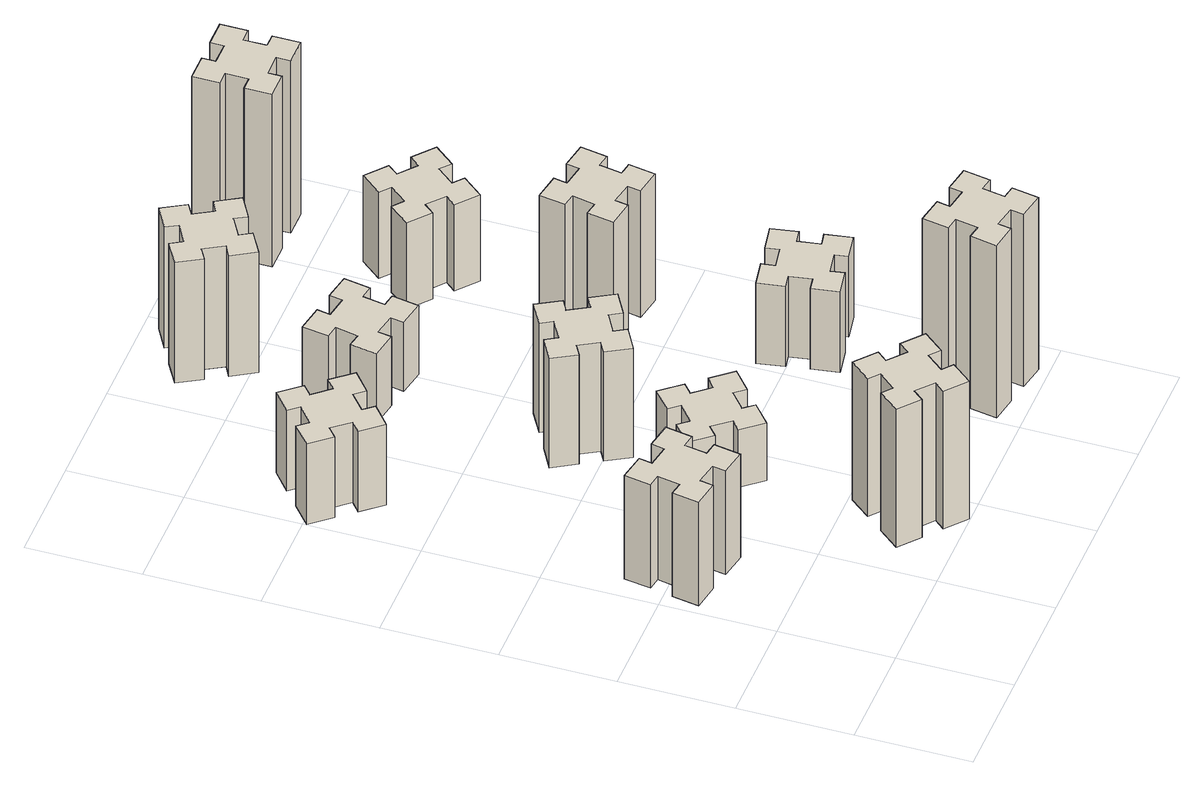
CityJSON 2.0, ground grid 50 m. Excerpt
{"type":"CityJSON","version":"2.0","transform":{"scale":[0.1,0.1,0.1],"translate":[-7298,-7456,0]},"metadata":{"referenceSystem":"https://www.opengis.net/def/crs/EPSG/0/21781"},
"CityObjects":{
"building1":{"type":"Building","attributes":{"class":"1000","function":"1000","usage":"1000","yearOfConstruction":2016,"roofType":"1000","measuredHeight":54,"storeysAboveGround":30,"storeysBelowGround":0},"geometry":[{"type":"Solid","lod":"1","boundaries":[[[[0,1,2,3,4,5,6,7,8,9,10,11,12,13,14,15,16,17,18,19]],[[17,16,20,21]],[[16,15,22,20]],[[15,14,23,22]],[[14,13,24,23]],[[13,12,25,24]],[[12,11,26,25]],[[11,10,27,26]],[[10,9,28,27]],[[9,8,29,28]],[[8,7,30,29]],[[7,6,31,30]],[[6,5,32,31]],[[5,4,33,32]],[[4,3,34,33]],[[3,2,35,34]],[[2,1,36,35]],[[1,0,37,36]],[[0,19,38,37]],[[19,18,39,38]],[[18,17,21,39]],[[24,25,26,27,28,29,30,31,32,33,34,35,36,37,38,39,21,20,22,23]]]]}]},
"building2":{"type":"Building","attributes":{"class":"1000","function":"1000","usage":"1000","yearOfConstruction":2016,"roofType":"1000","measuredHeight":72,"storeysAboveGround":30,"storeysBelowGround":0},"geometry":[{"type":"Solid","lod":"1","boundaries":[[[[40,41,42,43,44,45,46,47,48,49,50,51,52,53,54,55,56,57,58,59]],[[57,56,60,61]],[[56,55,62,60]],[[55,54,63,62]],[[54,53,64,63]],[[53,52,65,64]],[[52,51,66,65]],[[51,50,67,66]],[[50,49,68,67]],[[49,48,69,68]],[[48,47,70,69]],[[47,46,71,70]],[[46,45,72,71]],[[45,44,73,72]],[[44,43,74,73]],[[43,42,75,74]],[[42,41,76,75]],[[41,40,77,76]],[[40,59,78,77]],[[59,58,79,78]],[[58,57,61,79]],[[64,65,66,67,68,69,70,71,72,73,74,75,76,77,78,79,61,60,62,63]]]]}]},
"building3":{"type":"Building","attributes":{"class":"1000","function":"1000","usage":"1000","yearOfConstruction":2016,"roofType":"1000","measuredHeight":42,"storeysAboveGround":30,"storeysBelowGround":0},"geometry":[{"type":"Solid","lod":"1","boundaries":[[[[80,81,82,83,84,85,86,87,88,89,90,91,92,93,94,95,96,97,98,99]],[[97,96,100,101]],[[96,95,102,100]],[[95,94,103,102]],[[94,93,104,103]],[[93,92,105,104]],[[92,91,106,105]],[[91,90,107,106]],[[90,89,108,107]],[[89,88,109,108]],[[88,87,110,109]],[[87,86,111,110]],[[86,85,112,111]],[[85,84,113,112]],[[84,83,114,113]],[[83,82,115,114]],[[82,81,116,115]],[[81,80,117,116]],[[80,99,118,117]],[[99,98,119,118]],[[98,97,101,119]],[[104,105,106,107,108,109,110,111,112,113,114,115,116,117,118,119,101,100,102,103]]]]}]},
"building4":{"type":"Building","attributes":{"class":"1000","function":"1000","usage":"1000","yearOfConstruction":2016,"roofType":"1000","measuredHeight":30,"storeysAboveGround":30,"storeysBelowGround":0},"geometry":[{"type":"Solid","lod":"1","boundaries":[[[[120,121,122,123,124,125,126,127,128,129,130,131,132,133,134,135,136,137,138,139]],[[137,136,140,141]],[[136,135,142,140]],[[135,134,143,142]],[[134,133,144,143]],[[133,132,145,144]],[[132,131,146,145]],[[131,130,147,146]],[[130,129,148,147]],[[129,128,149,148]],[[128,127,150,149]],[[127,126,151,150]],[[126,125,152,151]],[[125,124,153,152]],[[124,123,154,153]],[[123,122,155,154]],[[122,121,156,155]],[[121,120,157,156]],[[120,139,158,157]],[[139,138,159,158]],[[138,137,141,159]],[[144,145,146,147,148,149,150,151,152,153,154,155,156,157,158,159,141,140,142,143]]]]}]},
"building5":{"type":"Building","attributes":{"class":"1000","function":"1000","usage":"1000","yearOfConstruction":2016,"roofType":"1000","measuredHeight":57,"storeysAboveGround":30,"storeysBelowGround":0},"geometry":[{"type":"Solid","lod":"1","boundaries":[[[[160,161,162,163,164,165,166,167,168,169,170,171,172,173,174,175,176,177,178,179]],[[177,176,180,181]],[[176,175,182,180]],[[175,174,183,182]],[[174,173,184,183]],[[173,172,185,184]],[[172,171,186,185]],[[171,170,187,186]],[[170,169,188,187]],[[169,168,189,188]],[[168,167,190,189]],[[167,166,191,190]],[[166,165,192,191]],[[165,164,193,192]],[[164,163,194,193]],[[163,162,195,194]],[[162,161,196,195]],[[161,160,197,196]],[[160,179,198,197]],[[179,178,199,198]],[[178,177,181,199]],[[184,185,186,187,188,189,190,191,192,193,194,195,196,197,198,199,181,180,182,183]]]]}]},
"building6":{"type":"Building","attributes":{"class":"1000","function":"1000","usage":"1000","yearOfConstruction":2016,"roofType":"1000","measuredHeight":36,"storeysAboveGround":30,"storeysBelowGround":0},"geometry":[{"type":"Solid","lod":"1","boundaries":[[[[200,201,202,203,204,205,206,207,208,209,210,211,212,213,214,215,216,217,218,219]],[[217,216,220,221]],[[216,215,222,220]],[[215,214,223,222]],[[214,213,224,223]],[[213,212,225,224]],[[212,211,226,225]],[[211,210,227,226]],[[210,209,228,227]],[[209,208,229,228]],[[208,207,230,229]],[[207,206,231,230]],[[206,205,232,231]],[[205,204,233,232]],[[204,203,234,233]],[[203,202,235,234]],[[202,201,236,235]],[[201,200,237,236]],[[200,219,238,237]],[[219,218,239,238]],[[218,217,221,239]],[[224,225,226,227,228,229,230,231,232,233,234,235,236,237,238,239,221,220,222,223]]]]}]},
"building7":{"type":"Building","attributes":{"class":"1000","function":"1000","usage":"1000","yearOfConstruction":2016,"roofType":"1000","measuredHeight":90,"storeysAboveGround":30,"storeysBelowGround":0},"geometry":[{"type":"Solid","lod":"1","boundaries":[[[[240,241,242,243,244,245,246,247,248,249,250,251,252,253,254,255,256,257,258,259]],[[257,256,260,261]],[[256,255,262,260]],[[255,254,263,262]],[[254,253,264,263]],[[253,252,265,264]],[[252,251,266,265]],[[251,250,267,266]],[[250,249,268,267]],[[249,248,269,268]],[[248,247,270,269]],[[247,246,271,270]],[[246,245,272,271]],[[245,244,273,272]],[[244,243,274,273]],[[243,242,275,274]],[[242,241,276,275]],[[241,240,277,276]],[[240,259,278,277]],[[259,258,279,278]],[[258,257,261,279]],[[264,265,266,267,268,269,270,271,272,273,274,275,276,277,278,279,261,260,262,263]]]]}]},
"building8":{"type":"Building","attributes":{"class":"1000","function":"1000","usage":"1000","yearOfConstruction":2016,"roofType":"1000","measuredHeight":63,"storeysAboveGround":30,"storeysBelowGround":0},"geometry":[{"type":"Solid","lod":"1","boundaries":[[[[280,281,282,283,284,285,286,287,288,289,290,291,292,293,294,295,296,297,298,299]],[[297,296,300,301]],[[296,295,302,300]],[[295,294,303,302]],[[294,293,304,303]],[[293,292,305,304]],[[292,291,306,305]],[[291,290,307,306]],[[290,289,308,307]],[[289,288,309,308]],[[288,287,310,309]],[[287,286,311,310]],[[286,285,312,311]],[[285,284,313,312]],[[284,283,314,313]],[[283,282,315,314]],[[282,281,316,315]],[[281,280,317,316]],[[280,299,318,317]],[[299,298,319,318]],[[298,297,301,319]],[[304,305,306,307,308,309,310,311,312,313,314,315,316,317,318,319,301,300,302,303]]]]}]},
"building9":{"type":"Building","attributes":{"class":"1000","function":"1000","usage":"1000","yearOfConstruction":2016,"roofType":"1000","measuredHeight":42,"storeysAboveGround":30,"storeysBelowGround":0},"geometry":[{"type":"Solid","lod":"1","boundaries":[[[[320,321,322,323,324,325,326,327,328,329,330,331,332,333,334,335,336,337,338,339]],[[337,336,340,341]],[[336,335,342,340]],[[335,334,343,342]],[[334,333,344,343]],[[333,332,345,344]],[[332,331,346,345]],[[331,330,347,346]],[[330,329,348,347]],[[329,328,349,348]],[[328,327,350,349]],[[327,326,351,350]],[[326,325,352,351]],[[325,324,353,352]],[[324,323,354,353]],[[323,322,355,354]],[[322,321,356,355]],[[321,320,357,356]],[[320,339,358,357]],[[339,338,359,358]],[[338,337,341,359]],[[344,345,346,347,348,349,350,351,352,353,354,355,356,357,358,359,341,340,342,343]]]]}]},
"building10":{"type":"Building","attributes":{"class":"1000","function":"1000","usage":"1000","yearOfConstruction":2016,"roofType":"1000","measuredHeight":66,"storeysAboveGround":30,"storeysBelowGround":0},"geometry":[{"type":"Solid","lod":"1","boundaries":[[[[360,361,362,363,364,365,366,367,368,369,370,371,372,373,374,375,376,377,378,379]],[[377,376,380,381]],[[376,375,382,380]],[[375,374,383,382]],[[374,373,384,383]],[[373,372,385,384]],[[372,371,386,385]],[[371,370,387,386]],[[370,369,388,387]],[[369,368,389,388]],[[368,367,390,389]],[[367,366,391,390]],[[366,365,392,391]],[[365,364,393,392]],[[364,363,394,393]],[[363,362,395,394]],[[362,361,396,395]],[[361,360,397,396]],[[360,379,398,397]],[[379,378,399,398]],[[378,377,381,399]],[[384,385,386,387,388,389,390,391,392,393,394,395,396,397,398,399,381,380,382,383]]]]}]},
"building11":{"type":"Building","attributes":{"class":"1000","function":"1000","usage":"1000","yearOfConstruction":2016,"roofType":"1000","measuredHeight":45,"storeysAboveGround":30,"storeysBelowGround":0},"geometry":[{"type":"Solid","lod":"1","boundaries":[[[[400,401,402,403,404,405,406,407,408,409,410,411,412,413,414,415,416,417,418,419]],[[417,416,420,421]],[[416,415,422,420]],[[415,414,423,422]],[[414,413,424,423]],[[413,412,425,424]],[[412,411,426,425]],[[411,410,427,426]],[[410,409,428,427]],[[409,408,429,428]],[[408,407,430,429]],[[407,406,431,430]],[[406,405,432,431]],[[405,404,433,432]],[[404,403,434,433]],[[403,402,435,434]],[[402,401,436,435]],[[401,400,437,436]],[[400,419,438,437]],[[419,418,439,438]],[[418,417,421,439]],[[424,425,426,427,428,429,430,431,432,433,434,435,436,437,438,439,421,420,422,423]]]]}]},
"building12":{"type":"Building","attributes":{"class":"1000","function":"1000","usage":"1000","yearOfConstruction":2016,"roofType":"1000","measuredHeight":90,"storeysAboveGround":30,"storeysBelowGround":0},"geometry":[{"type":"Solid","lod":"1","boundaries":[[[[440,441,442,443,444,445,446,447,448,449,450,451,452,453,454,455,456,457,458,459]],[[457,456,460,461]],[[456,455,462,460]],[[455,454,463,462]],[[454,453,464,463]],[[453,452,465,464]],[[452,451,466,465]],[[451,450,467,466]],[[450,449,468,467]],[[449,448,469,468]],[[448,447,470,469]],[[447,446,471,470]],[[446,445,472,471]],[[445,444,473,472]],[[444,443,474,473]],[[443,442,475,474]],[[442,441,476,475]],[[441,440,477,476]],[[440,459,478,477]],[[459,458,479,478]],[[458,457,461,479]],[[464,465,466,467,468,469,470,471,472,473,474,475,476,477,478,479,461,460,462,463]]]]}]}
},
"vertices":[
[345,917,0],[362,1015,0],[421,1005,0],[442,1123,0],[324,1144,0],[314,1085,0],[215,1102,0],[226,1161,0],[107,1182,0],[87,1064,0],[146,1054,0],[128,955,0],[69,966,0],[48,847,0],[167,827,0],[177,886,0],[275,868,0],[265,809,0],[383,788,0],[404,907,0],[275,868,540],[265,809,540],[177,886,540],[167,827,540],[48,847,540],[69,966,540],[128,955,540],[146,1054,540],[87,1064,540],[107,1182,540],[226,1161,540],[215,1102,540],[314,1085,540],[324,1144,540],[442,1123,540],[421,1005,540],[362,1015,540],[345,917,540],[404,907,540],[383,788,540],
[776,193,0],[853,129,0],[814,83,0],[906,6,0],[983,98,0],[937,136,0],[1002,213,0],[1048,174,0],[1125,266,0],[1033,343,0],[994,297,0],[918,362,0],[956,408,0],[864,485,0],[787,393,0],[833,354,0],[769,278,0],[723,316,0],[646,224,0],[738,147,0],[769,278,720],[723,316,720],[833,354,720],[787,393,720],[864,485,720],[956,408,720],[918,362,720],[994,297,720],[1033,343,720],[1125,266,720],[1048,174,720],[1002,213,720],[937,136,720],[983,98,720],[906,6,720],[814,83,720],[853,129,720],[776,193,720],[738,147,720],[646,224,720],
[129,2433,0],[193,2356,0],[147,2318,0],[224,2226,0],[316,2303,0],[278,2349,0],[354,2413,0],[393,2367,0],[485,2444,0],[408,2536,0],[362,2498,0],[297,2574,0],[343,2613,0],[266,2705,0],[174,2628,0],[213,2582,0],[136,2517,0],[98,2563,0],[6,2486,0],[83,2394,0],[136,2517,420],[98,2563,420],[213,2582,420],[174,2628,420],[266,2705,420],[343,2613,420],[297,2574,420],[362,2498,420],[408,2536,420],[485,2444,420],[393,2367,420],[354,2413,420],[278,2349,420],[316,2303,420],[224,2226,420],[147,2318,420],[193,2356,420],[129,2433,420],[83,2394,420],[6,2486,420],
[918,969,0],[994,1033,0],[1033,987,0],[1125,1064,0],[1048,1156,0],[1002,1118,0],[937,1194,0],[983,1233,0],[906,1325,0],[814,1248,0],[853,1202,0],[776,1137,0],[738,1183,0],[646,1106,0],[723,1014,0],[769,1053,0],[833,976,0],[787,938,0],[864,846,0],[956,923,0],[833,976,300],[787,938,300],[769,1053,300],[723,1014,300],[646,1106,300],[738,1183,300],[776,1137,300],[853,1202,300],[814,1248,300],[906,1325,300],[983,1233,300],[937,1194,300],[1002,1118,300],[1048,1156,300],[1125,1064,300],[1033,987,300],[994,1033,300],[918,969,300],[956,923,300],[864,846,300],
[765,1614,0],[815,1527,0],[763,1497,0],[823,1393,0],[927,1453,0],[897,1505,0],[984,1555,0],[1014,1503,0],[1118,1563,0],[1058,1667,0],[1006,1637,0],[956,1724,0],[1008,1754,0],[948,1858,0],[844,1798,0],[874,1746,0],[787,1696,0],[757,1748,0],[653,1688,0],[713,1584,0],[787,1696,570],[757,1748,570],[874,1746,570],[844,1798,570],[948,1858,570],[1008,1754,570],[956,1724,570],[1006,1637,570],[1058,1667,570],[1118,1563,570],[1014,1503,570],[984,1555,570],[897,1505,570],[927,1453,570],[823,1393,570],[763,1497,570],[815,1527,570],[765,1614,570],[713,1584,570],[653,1688,570],
[954,2665,0],[855,2682,0],[866,2741,0],[747,2762,0],[727,2644,0],[786,2634,0],[768,2535,0],[709,2546,0],[688,2427,0],[807,2407,0],[817,2466,0],[915,2448,0],[905,2389,0],[1023,2368,0],[1044,2487,0],[985,2497,0],[1002,2595,0],[1061,2585,0],[1082,2703,0],[964,2724,0],[1002,2595,360],[1061,2585,360],[985,2497,360],[1044,2487,360],[1023,2368,360],[905,2389,360],[915,2448,360],[817,2466,360],[807,2407,360],[688,2427,360],[709,2546,360],[768,2535,360],[786,2634,360],[727,2644,360],[747,2762,360],[866,2741,360],[855,2682,360],[954,2665,360],[964,2724,360],[1082,2703,360],
[1794,345,0],[1695,362,0],[1706,421,0],[1587,442,0],[1567,324,0],[1626,314,0],[1608,215,0],[1549,226,0],[1528,107,0],[1647,87,0],[1657,146,0],[1755,128,0],[1745,69,0],[1863,48,0],[1884,167,0],[1825,177,0],[1842,275,0],[1901,265,0],[1922,383,0],[1804,404,0],[1842,275,900],[1901,265,900],[1825,177,900],[1884,167,900],[1863,48,900],[1745,69,900],[1755,128,900],[1657,146,900],[1647,87,900],[1528,107,900],[1549,226,900],[1608,215,900],[1626,314,900],[1567,324,900],[1587,442,900],[1706,421,900],[1695,362,900],[1794,345,900],[1804,404,900],[1922,383,900],
[1006,3217,0],[956,3304,0],[1008,3334,0],[948,3438,0],[844,3378,0],[874,3326,0],[787,3276,0],[757,3328,0],[653,3268,0],[713,3164,0],[765,3194,0],[815,3107,0],[763,3077,0],[823,2973,0],[927,3033,0],[897,3085,0],[984,3135,0],[1014,3083,0],[1118,3143,0],[1058,3247,0],[984,3135,630],[1014,3083,630],[897,3085,630],[927,3033,630],[823,2973,630],[763,3077,630],[815,3107,630],[765,3194,630],[713,3164,630],[653,3268,630],[757,3328,630],[787,3276,630],[874,3326,630],[844,3378,630],[948,3438,630],[1008,3334,630],[956,3304,630],[1006,3217,630],[1058,3247,630],[1118,3143,630],
[1695,868,0],[1794,886,0],[1804,827,0],[1922,847,0],[1901,966,0],[1842,955,0],[1825,1054,0],[1884,1064,0],[1863,1182,0],[1745,1161,0],[1755,1102,0],[1657,1085,0],[1647,1144,0],[1528,1123,0],[1549,1005,0],[1608,1015,0],[1626,917,0],[1567,907,0],[1587,788,0],[1706,809,0],[1626,917,420],[1567,907,420],[1608,1015,420],[1549,1005,420],[1528,1123,420],[1647,1144,420],[1657,1085,420],[1755,1102,420],[1745,1161,420],[1863,1182,420],[1884,1064,420],[1825,1054,420],[1842,955,420],[1901,966,420],[1922,847,420],[1804,827,420],[1794,886,420],[1695,868,420],[1706,809,420],[1587,788,420],
[1557,1726,0],[1655,1708,0],[1645,1649,0],[1763,1628,0],[1784,1747,0],[1725,1757,0],[1742,1855,0],[1801,1845,0],[1822,1963,0],[1704,1984,0],[1694,1925,0],[1595,1942,0],[1606,2001,0],[1487,2022,0],[1467,1904,0],[1526,1894,0],[1508,1795,0],[1449,1806,0],[1428,1687,0],[1547,1667,0],[1508,1795,660],[1449,1806,660],[1526,1894,660],[1467,1904,660],[1487,2022,660],[1606,2001,660],[1595,1942,660],[1694,1925,660],[1704,1984,660],[1822,1963,660],[1801,1845,660],[1742,1855,660],[1725,1757,660],[1784,1747,660],[1763,1628,660],[1645,1649,660],[1655,1708,660],[1557,1726,660],[1547,1667,660],[1428,1687,660],
[1734,2617,0],[1658,2682,0],[1696,2728,0],[1604,2805,0],[1527,2713,0],[1573,2674,0],[1509,2598,0],[1463,2636,0],[1386,2544,0],[1478,2467,0],[1516,2513,0],[1593,2449,0],[1554,2403,0],[1646,2326,0],[1723,2418,0],[1677,2456,0],[1742,2533,0],[1788,2494,0],[1865,2586,0],[1773,2663,0],[1742,2533,450],[1788,2494,450],[1677,2456,450],[1723,2418,450],[1646,2326,450],[1554,2403,450],[1593,2449,450],[1516,2513,450],[1478,2467,450],[1386,2544,450],[1463,2636,450],[1509,2598,450],[1573,2674,450],[1527,2713,450],[1604,2805,450],[1696,2728,450],[1658,2682,450],[1734,2617,450],[1773,2663,450],[1865,2586,450],
[1575,3195,0],[1675,3195,0],[1675,3135,0],[1795,3135,0],[1795,3255,0],[1735,3255,0],[1735,3355,0],[1795,3355,0],[1795,3475,0],[1675,3475,0],[1675,3415,0],[1575,3415,0],[1575,3475,0],[1455,3475,0],[1455,3355,0],[1515,3355,0],[1515,3255,0],[1455,3255,0],[1455,3135,0],[1575,3135,0],[1515,3255,900],[1455,3255,900],[1515,3355,900],[1455,3355,900],[1455,3475,900],[1575,3475,900],[1575,3415,900],[1675,3415,900],[1675,3475,900],[1795,3475,900],[1795,3355,900],[1735,3355,900],[1735,3255,900],[1795,3255,900],[1795,3135,900],[1675,3135,900],[1675,3195,900],[1575,3195,900],[1575,3135,900],[1455,3135,900]
]}
